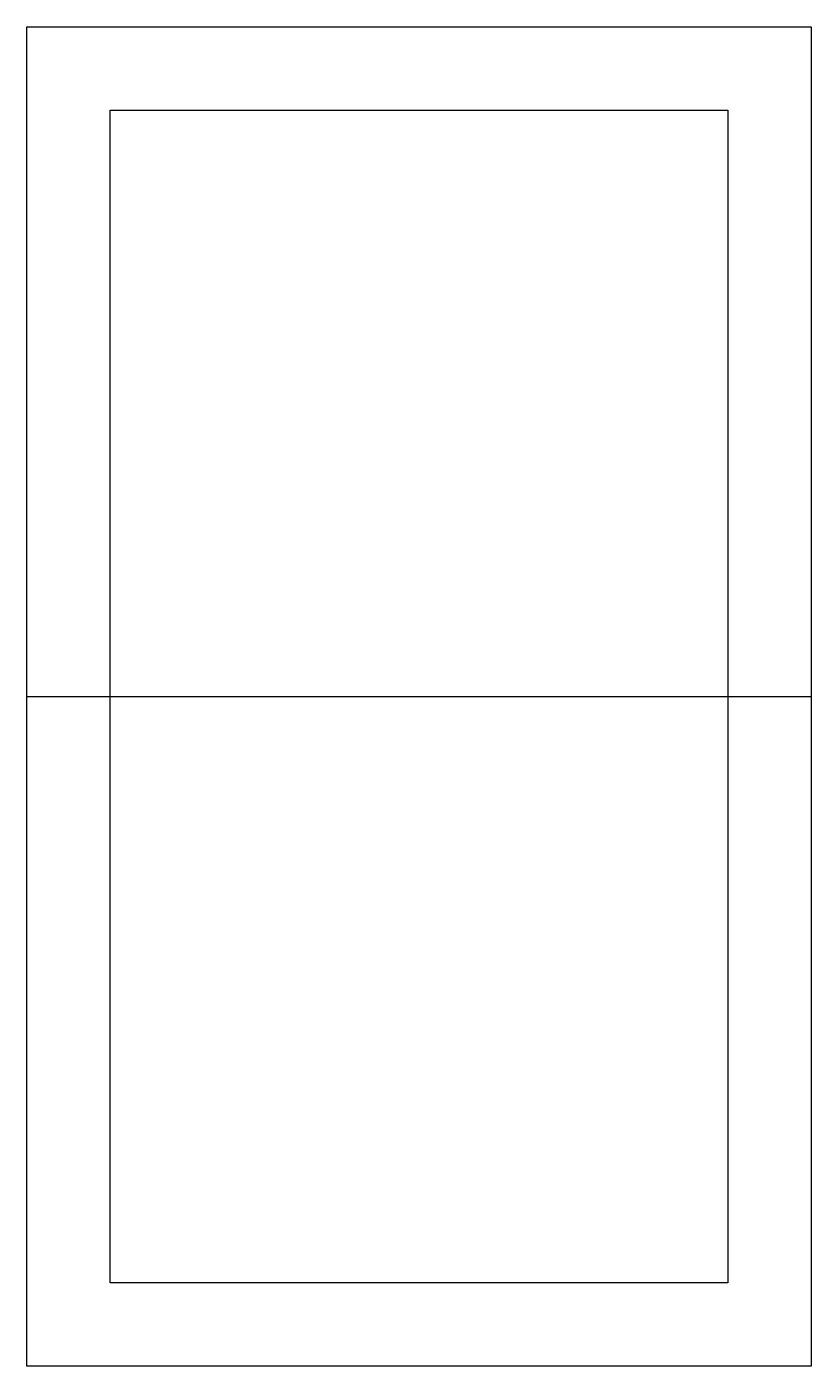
# Model space of a CAD drawing. Header units: millimetres. Extents: x -16.1 to 16.1, y -27.6 to 27.6.
import ezdxf

# ---------------------------------------------------------------- set-up
doc = ezdxf.new("R2010")
doc.units = ezdxf.units.MM
doc.layers.get('0').update_dxf_attribs({"linetype": 'CONTINUOUS'})

msp = doc.modelspace()

# ---------------------------------------------------------------- linework, layer by layer
msp.add_line((-16.13, 0), (16.13, 0))
for points in [[(-16.13, 27.56), (16.13, 27.56), (16.13, -27.56), (-16.13, -27.56)], [(12.7, -24.13), (-12.7, -24.13), (-12.7, 24.13), (12.7, 24.13)]]:
    msp.add_lwpolyline(points, close=True)

doc.saveas('drawing.dxf')
